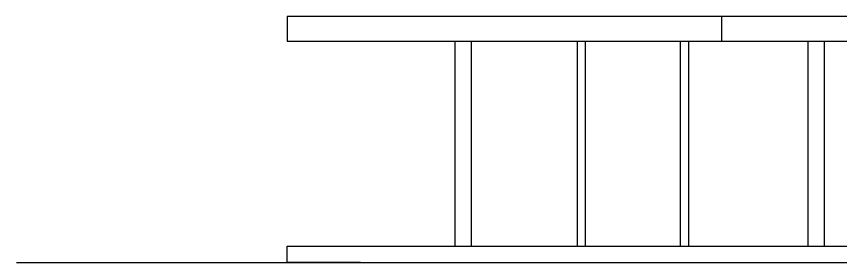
# Model space of a CAD drawing. Header units: centimetres. Extents: x -3096 to 17897, y -3131 to 15798.
# Drawn here: x 4449 to 5455, y 12362 to 12662 of the extents above; entities that cross this region are included whole.
import ezdxf

# ---------------------------------------------------------------- set-up
doc = ezdxf.new("R2010")
doc.units = ezdxf.units.CM

msp = doc.modelspace()

# ---------------------------------------------------------------- linework, layer by layer
for p, q in [((5649.2, 12662.2), (4779.7, 12662.2)), ((4779.7, 12662.2), (4779.7, 12632.2)), ((5309.8, 12662.2), (5309.8, 12632.2)), ((4779.7, 12632.2), (4869.2, 12632.2)), ((4869.2, 12632.2), (5649.2, 12632.2)), ((4984.5, 12632.2), (4984.5, 12382.2)), ((5004.4, 12632.2), (5004.4, 12382.2)), ((5133.7, 12632.2), (5133.7, 12382.2)), ((5143.6, 12632.2), (5143.6, 12382.2)), ((5259.6, 12632.2), (5259.6, 12382.2)), ((5269.5, 12632.2), (5269.5, 12382.2)), ((5415.3, 12632.2), (5415.3, 12382.2)), ((5435.2, 12632.2), (5435.2, 12382.2)), ((4869.2, 12382.2), (5649.2, 12382.2)), ((4449.2, 12362.2), (6449.2, 12362.2)), ((4869.2, 12362.2), (5649.2, 12362.2))]:
    msp.add_line(p, q)
msp.add_lwpolyline([(4869.2, 12362.2), (4779.7, 12362.2), (4779.7, 12382.2), (6210.9, 12382.2)])

doc.saveas('drawing.dxf')
